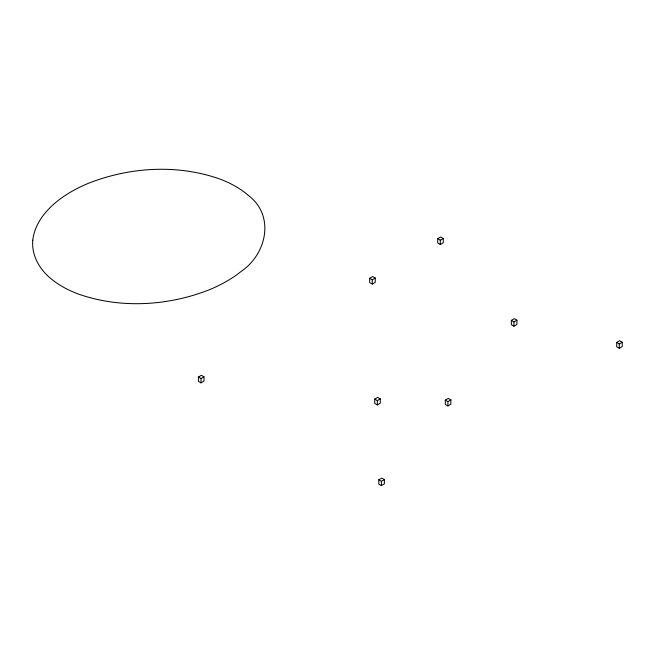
<?xml version="1.0" encoding="UTF-8"?>
<svg xmlns="http://www.w3.org/2000/svg" width="655" height="655" viewBox="0 0 655 655"><rect width="100%" height="100%" fill="white"/><g stroke="black" fill="none" stroke-linecap="round" stroke-linejoin="round"><path stroke-width="0.98" d="M437.696 238.698L440.668 236.979L443.263 238.477L443.263 242.784L440.291 244.503L437.696 243.005L437.696 238.698L440.291 240.197L443.263 238.477M198.424 377.051L201.396 375.331L203.992 376.83L203.992 381.136L201.019 382.856L198.424 381.357L198.424 377.051L201.019 378.549L203.992 376.83M369.682 278.269L372.654 276.549L375.25 278.048L375.25 282.354L372.277 284.073L369.682 282.575L369.682 278.269L372.277 279.767L375.25 278.048M374.726 399.116L377.706 397.397L380.301 398.895L380.301 403.202L377.321 404.921L374.726 403.423L374.726 399.116L377.321 400.614L380.301 398.895M511.35 320.377L514.322 318.657L516.918 320.156L516.918 324.462L513.946 326.182L511.35 324.683L511.35 320.377L513.946 321.875L516.918 320.156M445.302 400.123L448.282 398.404L450.877 399.902L450.877 404.209L447.897 405.928L445.302 404.43L445.302 400.123L447.897 401.621L450.877 399.902M378.803 479.812L381.775 478.093L384.37 479.591L384.37 483.898L381.398 485.617L378.803 484.119L378.803 479.812L381.398 481.31L384.37 479.591M616.683 342.45L619.655 340.731L622.25 342.229L622.25 346.536L619.278 348.255L616.683 346.757L616.683 342.45L619.278 343.949L622.25 342.229M619.278 343.949L619.278 348.255M513.946 321.875L513.946 326.182M447.897 401.621L447.897 405.928M440.291 240.197L440.291 244.503M381.398 481.31L381.398 485.617M377.321 400.614L377.321 404.921M372.277 279.767L372.277 284.073M201.019 378.549L201.019 382.856M32.791 240.189C31.374 254.598 38.94 268.337 49.616 277.548A98.569 56.911 0 0 0 77.863 293.858C120.225 308.914 167.999 306.057 209.543 289.674A136.617 78.878 0 0 0 241.089 271.457C266.61 254.279 275.305 215.716 248.351 195.436A98.569 56.911 0 0 0 220.096 179.118C177.734 164.061 129.96 166.927 88.417 183.31A136.617 78.878 0 0 0 56.87 201.527C44.925 211.237 34.518 224.428 32.791 240.189"/></g></svg>
